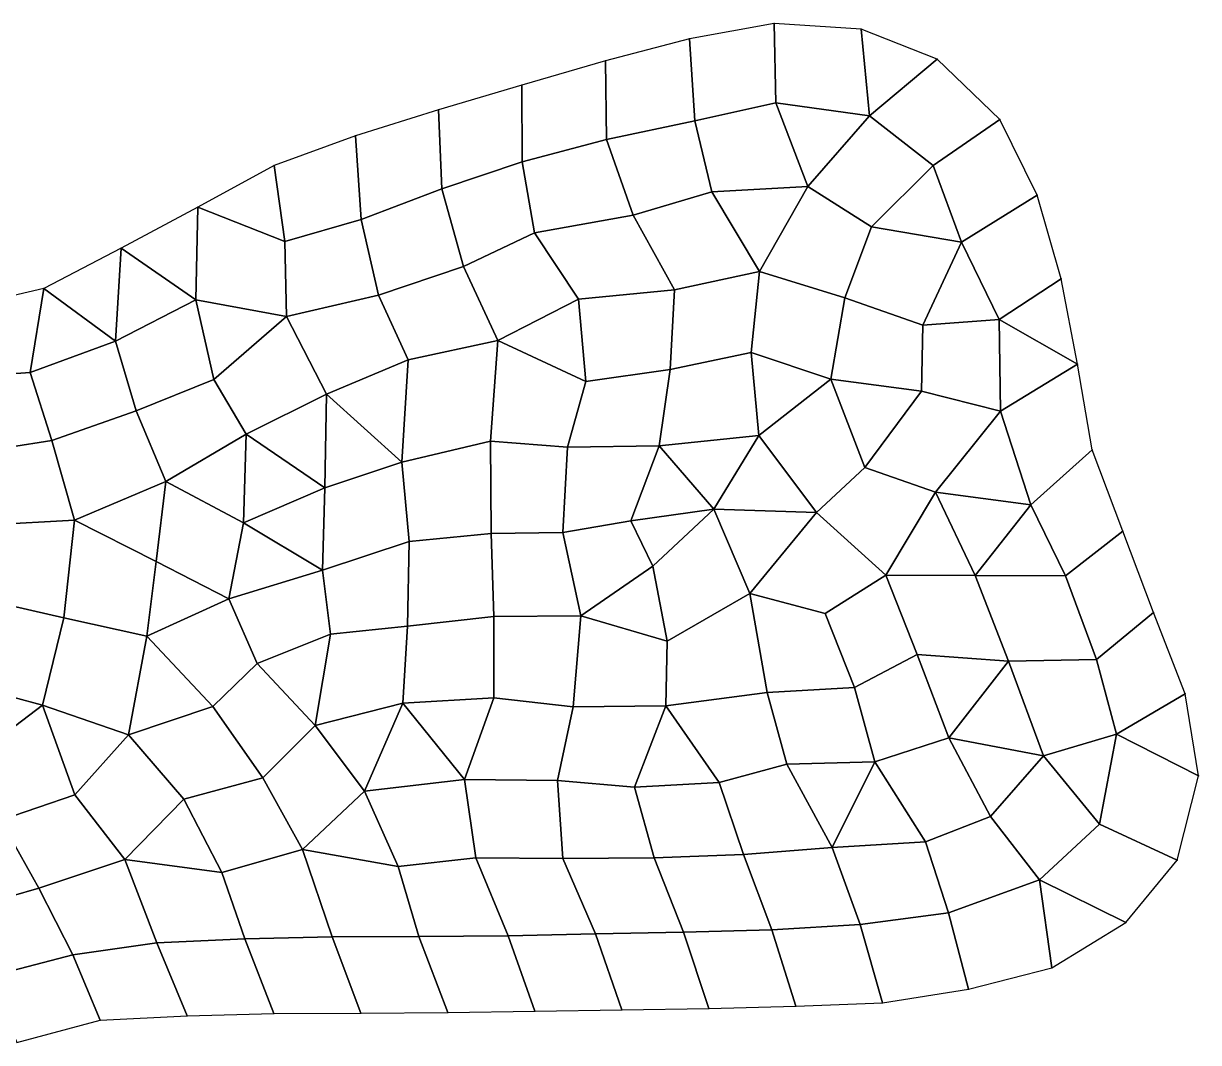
# Model space of a CAD drawing. Extents: x 380707 to 407438, y 6452841 to 6483357.
# Drawn here: x 398039.1 to 398309.4, y 6456917.1 to 6457151.6 of the extents above; entities that cross this region are included whole.
import ezdxf

# ---------------------------------------------------------------- set-up
doc = ezdxf.new("R2010")
doc.units = 0
for name, color, linetype in [('MESH_BOUND', 25, 'CONTINUOUS'), ('MESH_ELEMS', 18, 'CONTINUOUS'), ('MESH_NODES', 18, 'CONTINUOUS')]:
    doc.layers.add(name, color=color, linetype=linetype)

msp = doc.modelspace()

# ---------------------------------------------------------------- linework, layer by layer
at = {"layer": 'MESH_BOUND', "color": 25}
for points in [[(398211.831, 6457151.57, 2.712), (398192.323, 6457148.06, 2.818)], [(398231.802, 6457150.25, 0.874), (398211.831, 6457151.57, 2.712)], [(398249.309, 6457143.33, 0.739), (398231.802, 6457150.25, 0.874)], [(398192.323, 6457148.06, 2.818), (398172.967, 6457142.97, 2.829)], [(398172.967, 6457142.97, 2.829), (398153.756, 6457137.36, 2.651)], [(398263.76, 6457129.48, 0.733), (398249.309, 6457143.33, 0.739)], [(398153.756, 6457137.36, 2.651), (398134.565, 6457131.67, 1.588)], [(398134.565, 6457131.67, 1.588), (398115.447, 6457125.75, 1.039)], [(398272.291, 6457112.06, 0.746), (398263.76, 6457129.48, 0.733)], [(398115.447, 6457125.75, 1.039), (398096.725, 6457118.89, 0.937)], [(398096.725, 6457118.89, 0.937), (398079.149, 6457109.31, 0.934)], [(398277.825, 6457092.83, 1.62), (398272.291, 6457112.06, 0.746)], [(398079.149, 6457109.31, 0.934), (398061.501, 6457099.87, 1.22)], [(398061.501, 6457099.87, 1.22), (398043.756, 6457090.61, 1.614)], [(398043.756, 6457090.61, 1.614), (398024.676, 6457086.17, 2.158)], [(398281.573, 6457073.18, 1.672), (398277.825, 6457092.83, 1.62)], [(398285.002, 6457053.46, 1.627), (398281.573, 6457073.18, 1.672)], [(398292.039, 6457034.73, 1.87), (398285.002, 6457053.46, 1.627)], [(398299.115, 6457016.01, 2.018), (398292.039, 6457034.73, 1.87)], [(398306.376, 6456997.35, 1.523), (398299.115, 6457016.01, 2.018)], [(398309.446, 6456978.44, 1.166), (398306.376, 6456997.35, 1.523)], [(398304.548, 6456959.04, 1.271), (398309.446, 6456978.44, 1.166)], [(398292.716, 6456944.72, 1.308), (398304.548, 6456959.04, 1.271)], [(398275.663, 6456934.24, 1.172), (398292.716, 6456944.72, 1.308)], [(398256.521, 6456929.39, 1.029), (398275.663, 6456934.24, 1.172)], [(398236.765, 6456926.18, 1.028), (398256.521, 6456929.39, 1.029)], [(398216.771, 6456925.47, 0.928), (398236.765, 6456926.18, 1.028)], [(398056.705, 6456922.23, 1.105), (398076.697, 6456923.19, 1.039)], [(398076.697, 6456923.19, 1.039), (398096.698, 6456923.79, 1.031)], [(398096.698, 6456923.79, 1.031), (398116.713, 6456923.81, 0.984)], [(398116.713, 6456923.81, 0.984), (398136.726, 6456923.98, 1.119)], [(398136.726, 6456923.98, 1.119), (398156.739, 6456924.28, 1.558)], [(398156.739, 6456924.28, 1.558), (398176.751, 6456924.6, 1.352)], [(398176.751, 6456924.6, 1.352), (398196.764, 6456924.92, 1.193)], [(398196.764, 6456924.92, 1.193), (398216.771, 6456925.47, 0.928)], [(398037.494, 6456917.08, 1.487), (398056.705, 6456922.23, 1.105)]]:
    msp.add_polyline3d(points, dxfattribs=at)
at = {"layer": 'MESH_ELEMS', "color": 178}
for points in [[(398192.323, 6457148.06, 2.818), (398193.528, 6457129.18, 1.571), (398212.22, 6457133.35, 1.583), (398211.831, 6457151.57, 2.712)], [(398231.802, 6457150.25, 0.874), (398211.831, 6457151.57, 2.712), (398212.22, 6457133.35, 1.583), (398233.747, 6457130.35, 0.73)], [(398233.747, 6457130.35, 0.73), (398249.309, 6457143.33, 0.739), (398231.802, 6457150.25, 0.874), (398233.747, 6457130.35, 0.73)], [(398172.967, 6457142.97, 2.829), (398173.239, 6457124.91, 1.634), (398193.528, 6457129.18, 1.571), (398192.323, 6457148.06, 2.818)], [(398153.756, 6457137.36, 2.651), (398153.825, 6457119.74, 1.296), (398173.239, 6457124.91, 1.634), (398172.967, 6457142.97, 2.829)], [(398249.309, 6457143.33, 0.739), (398233.747, 6457130.35, 0.73), (398248.351, 6457118.87, 0.755), (398263.76, 6457129.48, 0.733)], [(398153.825, 6457119.74, 1.296), (398153.756, 6457137.36, 2.651), (398134.565, 6457131.67, 1.588), (398135.295, 6457113.53, 0.672)], [(398135.295, 6457113.53, 0.672), (398134.565, 6457131.67, 1.588), (398115.447, 6457125.75, 1.039), (398116.784, 6457106.5, 0.738)], [(398197.425, 6457112.84, 0.742), (398219.565, 6457114.09, 0.778), (398212.22, 6457133.35, 1.583), (398193.528, 6457129.18, 1.571)], [(398233.747, 6457130.35, 0.73), (398212.22, 6457133.35, 1.583), (398219.565, 6457114.09, 0.778), (398233.747, 6457130.35, 0.73)], [(398193.528, 6457129.18, 1.571), (398173.239, 6457124.91, 1.634), (398179.375, 6457107.49, 0.687), (398197.425, 6457112.84, 0.742)], [(398234.178, 6457104.77, 0.642), (398248.351, 6457118.87, 0.755), (398233.747, 6457130.35, 0.73), (398219.565, 6457114.09, 0.778)], [(398272.291, 6457112.06, 0.746), (398263.76, 6457129.48, 0.733), (398248.351, 6457118.87, 0.755), (398254.878, 6457101.25, 0.704)], [(398116.784, 6457106.5, 0.738), (398115.447, 6457125.75, 1.039), (398096.725, 6457118.89, 0.937), (398099.174, 6457101.42, 0.681)], [(398173.239, 6457124.91, 1.634), (398153.825, 6457119.74, 1.296), (398156.687, 6457103.41, 0.653), (398179.375, 6457107.49, 0.687)], [(398079.149, 6457109.31, 0.934), (398099.174, 6457101.42, 0.681), (398096.725, 6457118.89, 0.937), (398079.149, 6457109.31, 0.934)], [(398156.687, 6457103.41, 0.653), (398153.825, 6457119.74, 1.296), (398135.295, 6457113.53, 0.672), (398140.29, 6457095.66, 0.71)], [(398234.178, 6457104.77, 0.642), (398254.878, 6457101.25, 0.704), (398248.351, 6457118.87, 0.755), (398234.178, 6457104.77, 0.642)], [(398140.29, 6457095.66, 0.71), (398135.295, 6457113.53, 0.672), (398116.784, 6457106.5, 0.738), (398120.753, 6457089.05, 0.719)], [(398197.425, 6457112.84, 0.742), (398179.375, 6457107.49, 0.687), (398188.87, 6457090.25, 0.682), (398208.415, 6457094.53, 0.706)], [(398197.425, 6457112.84, 0.742), (398208.415, 6457094.53, 0.706), (398219.565, 6457114.09, 0.778), (398197.425, 6457112.84, 0.742)], [(398219.565, 6457114.09, 0.778), (398208.415, 6457094.53, 0.706), (398228.08, 6457088.45, 0.621), (398234.178, 6457104.77, 0.642)], [(398277.825, 6457092.83, 1.62), (398272.291, 6457112.06, 0.746), (398254.878, 6457101.25, 0.704), (398263.568, 6457083.45, 0.831)], [(398078.727, 6457087.95, 0.743), (398079.149, 6457109.31, 0.934), (398061.501, 6457099.87, 1.22), (398078.727, 6457087.95, 0.743)], [(398099.174, 6457101.42, 0.681), (398079.149, 6457109.31, 0.934), (398078.727, 6457087.95, 0.743), (398099.566, 6457084.18, 0.652)], [(398166.8, 6457088.14, 0.708), (398188.87, 6457090.25, 0.682), (398179.375, 6457107.49, 0.687), (398156.687, 6457103.41, 0.653)], [(398120.753, 6457089.05, 0.719), (398116.784, 6457106.5, 0.738), (398099.174, 6457101.42, 0.681), (398099.566, 6457084.18, 0.652)], [(398245.978, 6457082.15, 0.649), (398254.878, 6457101.25, 0.704), (398234.178, 6457104.77, 0.642), (398228.08, 6457088.45, 0.621)], [(398156.687, 6457103.41, 0.653), (398140.29, 6457095.66, 0.71), (398148.237, 6457078.65, 0.68), (398166.8, 6457088.14, 0.708)], [(398061.501, 6457099.87, 1.22), (398043.756, 6457090.61, 1.614), (398060.195, 6457078.44, 0.667), (398061.501, 6457099.87, 1.22)], [(398060.195, 6457078.44, 0.667), (398078.727, 6457087.95, 0.743), (398061.501, 6457099.87, 1.22), (398060.195, 6457078.44, 0.667)], [(398263.568, 6457083.45, 0.831), (398254.878, 6457101.25, 0.704), (398245.978, 6457082.15, 0.649), (398263.568, 6457083.45, 0.831)], [(398127.577, 6457074.21, 0.662), (398148.237, 6457078.65, 0.68), (398140.29, 6457095.66, 0.71), (398120.753, 6457089.05, 0.719)], [(398206.534, 6457075.88, 0.63), (398208.415, 6457094.53, 0.706), (398188.87, 6457090.25, 0.682), (398187.901, 6457071.96, 0.66)], [(398228.08, 6457088.45, 0.621), (398208.415, 6457094.53, 0.706), (398206.534, 6457075.88, 0.63), (398224.83, 6457069.72, 0.619)], [(398040.631, 6457071.25, 1.053), (398043.756, 6457090.61, 1.614), (398024.676, 6457086.17, 2.158), (398021.948, 6457069.93, 1.407)], [(398040.631, 6457071.25, 1.053), (398060.195, 6457078.44, 0.667), (398043.756, 6457090.61, 1.614), (398040.631, 6457071.25, 1.053)], [(398277.825, 6457092.83, 1.62), (398263.568, 6457083.45, 0.831), (398281.573, 6457073.18, 1.672), (398277.825, 6457092.83, 1.62)], [(398082.85, 6457069.67, 0.632), (398078.727, 6457087.95, 0.743), (398060.195, 6457078.44, 0.667), (398064.953, 6457062.45, 0.641)], [(398078.727, 6457087.95, 0.743), (398082.85, 6457069.67, 0.632), (398099.566, 6457084.18, 0.652), (398078.727, 6457087.95, 0.743)], [(398120.753, 6457089.05, 0.719), (398099.566, 6457084.18, 0.652), (398108.775, 6457066.3, 0.625), (398127.577, 6457074.21, 0.662)], [(398148.237, 6457078.65, 0.68), (398168.465, 6457069.2, 0.668), (398166.8, 6457088.14, 0.708), (398148.237, 6457078.65, 0.68)], [(398187.901, 6457071.96, 0.66), (398188.87, 6457090.25, 0.682), (398166.8, 6457088.14, 0.708), (398168.465, 6457069.2, 0.668)], [(398245.978, 6457082.15, 0.649), (398228.08, 6457088.45, 0.621), (398224.83, 6457069.72, 0.619), (398245.711, 6457066.96, 0.63)], [(398082.85, 6457069.67, 0.632), (398090.278, 6457057.1, 0.634), (398108.775, 6457066.3, 0.625), (398099.566, 6457084.18, 0.652)], [(398263.568, 6457083.45, 0.831), (398245.978, 6457082.15, 0.649), (398245.711, 6457066.96, 0.63), (398263.857, 6457062.36, 0.872)], [(398281.573, 6457073.18, 1.672), (398263.568, 6457083.45, 0.831), (398263.857, 6457062.36, 0.872), (398281.573, 6457073.18, 1.672)], [(398040.631, 6457071.25, 1.053), (398045.608, 6457055.58, 0.643), (398064.953, 6457062.45, 0.641), (398060.195, 6457078.44, 0.667)], [(398146.499, 6457055.43, 0.631), (398148.237, 6457078.65, 0.68), (398127.577, 6457074.21, 0.662), (398126.126, 6457050.63, 0.628)], [(398168.465, 6457069.2, 0.668), (398148.237, 6457078.65, 0.68), (398146.499, 6457055.43, 0.631), (398164.232, 6457054.07, 0.634)], [(398208.276, 6457056.74, 0.622), (398206.534, 6457075.88, 0.63), (398187.901, 6457071.96, 0.66), (398185.338, 6457054.37, 0.628)], [(398206.534, 6457075.88, 0.63), (398208.276, 6457056.74, 0.622), (398224.83, 6457069.72, 0.619), (398206.534, 6457075.88, 0.63)], [(398127.577, 6457074.21, 0.662), (398108.775, 6457066.3, 0.625), (398126.126, 6457050.63, 0.628), (398127.577, 6457074.21, 0.662)], [(398185.338, 6457054.37, 0.628), (398187.901, 6457071.96, 0.66), (398168.465, 6457069.2, 0.668), (398164.232, 6457054.07, 0.634)], [(398285.002, 6457053.46, 1.627), (398281.573, 6457073.18, 1.672), (398263.857, 6457062.36, 0.872), (398270.846, 6457040.81, 0.637)], [(398040.631, 6457071.25, 1.053), (398021.948, 6457069.93, 1.407), (398026.059, 6457052.51, 0.682), (398045.608, 6457055.58, 0.643)], [(398090.278, 6457057.1, 0.634), (398082.85, 6457069.67, 0.632), (398064.953, 6457062.45, 0.641), (398071.818, 6457046.16, 0.631)], [(398232.702, 6457049.37, 0.625), (398224.83, 6457069.72, 0.619), (398208.276, 6457056.74, 0.622), (398221.571, 6457039.02, 0.618)], [(398224.83, 6457069.72, 0.619), (398232.702, 6457049.37, 0.625), (398245.711, 6457066.96, 0.63), (398224.83, 6457069.72, 0.619)], [(398108.408, 6457044.74, 0.624), (398108.775, 6457066.3, 0.625), (398090.278, 6457057.1, 0.634), (398108.408, 6457044.74, 0.624)], [(398108.775, 6457066.3, 0.625), (398108.408, 6457044.74, 0.624), (398126.126, 6457050.63, 0.628), (398108.775, 6457066.3, 0.625)], [(398248.903, 6457043.71, 0.63), (398263.857, 6457062.36, 0.872), (398245.711, 6457066.96, 0.63), (398232.702, 6457049.37, 0.625)], [(398050.788, 6457037.27, 0.631), (398071.818, 6457046.16, 0.631), (398064.953, 6457062.45, 0.641), (398045.608, 6457055.58, 0.643)], [(398270.846, 6457040.81, 0.637), (398263.857, 6457062.36, 0.872), (398248.903, 6457043.71, 0.63), (398270.846, 6457040.81, 0.637)], [(398031.348, 6457036.2, 0.739), (398050.788, 6457037.27, 0.631), (398045.608, 6457055.58, 0.643), (398026.059, 6457052.51, 0.682)], [(398090.278, 6457057.1, 0.634), (398071.818, 6457046.16, 0.631), (398089.659, 6457036.67, 0.624), (398090.278, 6457057.1, 0.634)], [(398089.659, 6457036.67, 0.624), (398108.408, 6457044.74, 0.624), (398090.278, 6457057.1, 0.634), (398089.659, 6457036.67, 0.624)], [(398146.697, 6457034.19, 0.621), (398146.499, 6457055.43, 0.631), (398126.126, 6457050.63, 0.628), (398127.847, 6457032.34, 0.629)], [(398146.697, 6457034.19, 0.621), (398163.15, 6457034.42, 0.625), (398164.232, 6457054.07, 0.634), (398146.499, 6457055.43, 0.631)], [(398197.903, 6457039.83, 0.621), (398208.276, 6457056.74, 0.622), (398185.338, 6457054.37, 0.628), (398197.903, 6457039.83, 0.621)], [(398197.903, 6457039.83, 0.621), (398221.571, 6457039.02, 0.618), (398208.276, 6457056.74, 0.622), (398197.903, 6457039.83, 0.621)], [(398178.81, 6457037.13, 0.621), (398185.338, 6457054.37, 0.628), (398164.232, 6457054.07, 0.634), (398163.15, 6457034.42, 0.625)], [(398185.338, 6457054.37, 0.628), (398178.81, 6457037.13, 0.621), (398197.903, 6457039.83, 0.621), (398185.338, 6457054.37, 0.628)], [(398270.846, 6457040.81, 0.637), (398278.806, 6457024.46, 1.172), (398292.039, 6457034.73, 1.87), (398285.002, 6457053.46, 1.627)], [(398127.847, 6457032.34, 0.629), (398126.126, 6457050.63, 0.628), (398108.408, 6457044.74, 0.624), (398107.895, 6457025.81, 0.625)], [(398237.49, 6457024.59, 0.624), (398248.903, 6457043.71, 0.63), (398232.702, 6457049.37, 0.625), (398221.571, 6457039.02, 0.618)], [(398050.788, 6457037.27, 0.631), (398069.608, 6457027.75, 0.628), (398071.818, 6457046.16, 0.631), (398050.788, 6457037.27, 0.631)], [(398089.659, 6457036.67, 0.624), (398071.818, 6457046.16, 0.631), (398069.608, 6457027.75, 0.628), (398086.343, 6457019.14, 0.63)], [(398107.895, 6457025.81, 0.625), (398108.408, 6457044.74, 0.624), (398089.659, 6457036.67, 0.624), (398107.895, 6457025.81, 0.625)], [(398248.903, 6457043.71, 0.63), (398237.49, 6457024.59, 0.624), (398258.038, 6457024.54, 0.653), (398248.903, 6457043.71, 0.63)], [(398248.903, 6457043.71, 0.63), (398258.038, 6457024.54, 0.653), (398270.846, 6457040.81, 0.637), (398248.903, 6457043.71, 0.63)], [(398178.81, 6457037.13, 0.621), (398183.887, 6457026.71, 0.624), (398197.903, 6457039.83, 0.621), (398178.81, 6457037.13, 0.621)], [(398183.887, 6457026.71, 0.624), (398187.203, 6457009.44, 0.621), (398206.191, 6457020.43, 0.626), (398197.903, 6457039.83, 0.621)], [(398221.571, 6457039.02, 0.618), (398197.903, 6457039.83, 0.621), (398206.191, 6457020.43, 0.626), (398221.571, 6457039.02, 0.618)], [(398278.806, 6457024.46, 1.172), (398270.846, 6457040.81, 0.637), (398258.038, 6457024.54, 0.653), (398278.806, 6457024.46, 1.172)], [(398031.348, 6457036.2, 0.739), (398032.506, 6457018.42, 0.727), (398048.332, 6457014.84, 0.66), (398050.788, 6457037.27, 0.631)], [(398069.608, 6457027.75, 0.628), (398050.788, 6457037.27, 0.631), (398048.332, 6457014.84, 0.66), (398067.435, 6457010.55, 0.63)], [(398086.343, 6457019.14, 0.63), (398107.895, 6457025.81, 0.625), (398089.659, 6457036.67, 0.624), (398086.343, 6457019.14, 0.63)], [(398163.15, 6457034.42, 0.625), (398167.321, 6457015.28, 0.625), (398183.887, 6457026.71, 0.624), (398178.81, 6457037.13, 0.621)], [(398223.55, 6457015.8, 0.649), (398237.49, 6457024.59, 0.624), (398221.571, 6457039.02, 0.618), (398206.191, 6457020.43, 0.626)], [(398147.285, 6457015.09, 0.628), (398146.697, 6457034.19, 0.621), (398127.847, 6457032.34, 0.629), (398127.389, 6457012.91, 0.629)], [(398163.15, 6457034.42, 0.625), (398146.697, 6457034.19, 0.621), (398147.285, 6457015.09, 0.628), (398167.321, 6457015.28, 0.625)], [(398278.806, 6457024.46, 1.172), (398285.956, 6457005.24, 0.795), (398299.115, 6457016.01, 2.018), (398292.039, 6457034.73, 1.87)], [(398127.389, 6457012.91, 0.629), (398127.847, 6457032.34, 0.629), (398107.895, 6457025.81, 0.625), (398109.686, 6457011.03, 0.634)], [(398086.343, 6457019.14, 0.63), (398069.608, 6457027.75, 0.628), (398067.435, 6457010.55, 0.63), (398086.343, 6457019.14, 0.63)], [(398109.686, 6457011.03, 0.634), (398107.895, 6457025.81, 0.625), (398086.343, 6457019.14, 0.63), (398092.864, 6457004.3, 0.631)], [(398187.203, 6457009.44, 0.621), (398183.887, 6457026.71, 0.624), (398167.321, 6457015.28, 0.625), (398187.203, 6457009.44, 0.621)], [(398244.688, 6457006.33, 0.631), (398237.49, 6457024.59, 0.624), (398223.55, 6457015.8, 0.649), (398230.309, 6456998.78, 0.639)], [(398258.038, 6457024.54, 0.653), (398237.49, 6457024.59, 0.624), (398244.688, 6457006.33, 0.631), (398265.762, 6457004.83, 0.669)], [(398278.806, 6457024.46, 1.172), (398258.038, 6457024.54, 0.653), (398265.762, 6457004.83, 0.669), (398285.956, 6457005.24, 0.795)], [(398210.224, 6456997.61, 0.624), (398206.191, 6457020.43, 0.626), (398187.203, 6457009.44, 0.621), (398186.896, 6456994.53, 0.63)], [(398223.55, 6457015.8, 0.649), (398206.191, 6457020.43, 0.626), (398210.224, 6456997.61, 0.624), (398230.309, 6456998.78, 0.639)], [(398043.438, 6456994.67, 0.632), (398048.332, 6457014.84, 0.66), (398032.506, 6457018.42, 0.727), (398022.884, 6457000.22, 0.887)], [(398067.435, 6457010.55, 0.63), (398082.647, 6456994.42, 0.626), (398092.864, 6457004.3, 0.631), (398086.343, 6457019.14, 0.63)], [(398147.28, 6456996.37, 0.632), (398147.285, 6457015.09, 0.628), (398127.389, 6457012.91, 0.629), (398126.324, 6456995.15, 0.629)], [(398147.285, 6457015.09, 0.628), (398147.28, 6456996.37, 0.632), (398165.535, 6456994.35, 0.625), (398167.321, 6457015.28, 0.625)], [(398186.896, 6456994.53, 0.63), (398187.203, 6457009.44, 0.621), (398167.321, 6457015.28, 0.625), (398165.535, 6456994.35, 0.625)], [(398306.376, 6456997.35, 1.523), (398299.115, 6457016.01, 2.018), (398285.956, 6457005.24, 0.795), (398290.6, 6456988.02, 0.673)], [(398067.435, 6457010.55, 0.63), (398048.332, 6457014.84, 0.66), (398043.438, 6456994.67, 0.632), (398063.205, 6456987.9, 0.633)], [(398126.324, 6456995.15, 0.629), (398127.389, 6457012.91, 0.629), (398109.686, 6457011.03, 0.634), (398106.21, 6456990.01, 0.633)], [(398082.647, 6456994.42, 0.626), (398067.435, 6457010.55, 0.63), (398063.205, 6456987.9, 0.633), (398082.647, 6456994.42, 0.626)], [(398106.21, 6456990.01, 0.633), (398109.686, 6457011.03, 0.634), (398092.864, 6457004.3, 0.631), (398106.21, 6456990.01, 0.633)], [(398082.647, 6456994.42, 0.626), (398094.131, 6456977.95, 0.63), (398106.21, 6456990.01, 0.633), (398092.864, 6457004.3, 0.631)], [(398230.309, 6456998.78, 0.639), (398234.996, 6456981.64, 0.691), (398252.029, 6456987.17, 0.664), (398244.688, 6457006.33, 0.631)], [(398252.029, 6456987.17, 0.664), (398265.762, 6457004.83, 0.669), (398244.688, 6457006.33, 0.631), (398252.029, 6456987.17, 0.664)], [(398265.762, 6457004.83, 0.669), (398252.029, 6456987.17, 0.664), (398273.782, 6456983.03, 0.702), (398265.762, 6457004.83, 0.669)], [(398285.956, 6457005.24, 0.795), (398265.762, 6457004.83, 0.669), (398273.782, 6456983.03, 0.702), (398290.6, 6456988.02, 0.673)], [(398043.438, 6456994.67, 0.632), (398022.884, 6457000.22, 0.887), (398025.91, 6456981.46, 0.64), (398043.438, 6456994.67, 0.632)], [(398230.309, 6456998.78, 0.639), (398210.224, 6456997.61, 0.624), (398214.697, 6456981.16, 0.694), (398234.996, 6456981.64, 0.691)], [(398140.532, 6456977.58, 0.634), (398147.28, 6456996.37, 0.632), (398126.324, 6456995.15, 0.629), (398140.532, 6456977.58, 0.634)], [(398161.974, 6456977.35, 0.646), (398165.535, 6456994.35, 0.625), (398147.28, 6456996.37, 0.632), (398140.532, 6456977.58, 0.634)], [(398199.109, 6456976.9, 0.714), (398214.697, 6456981.16, 0.694), (398210.224, 6456997.61, 0.624), (398186.896, 6456994.53, 0.63)], [(398309.446, 6456978.44, 1.166), (398306.376, 6456997.35, 1.523), (398290.6, 6456988.02, 0.673), (398309.446, 6456978.44, 1.166)], [(398043.438, 6456994.67, 0.632), (398025.91, 6456981.46, 0.64), (398033.837, 6456968.21, 0.678), (398050.86, 6456974.08, 0.676)], [(398050.86, 6456974.08, 0.676), (398063.205, 6456987.9, 0.633), (398043.438, 6456994.67, 0.632), (398050.86, 6456974.08, 0.676)], [(398075.921, 6456973.07, 0.627), (398094.131, 6456977.95, 0.63), (398082.647, 6456994.42, 0.626), (398063.205, 6456987.9, 0.633)], [(398106.21, 6456990.01, 0.633), (398117.511, 6456974.93, 0.635), (398126.324, 6456995.15, 0.629), (398106.21, 6456990.01, 0.633)], [(398126.324, 6456995.15, 0.629), (398117.511, 6456974.93, 0.635), (398140.532, 6456977.58, 0.634), (398126.324, 6456995.15, 0.629)], [(398179.636, 6456975.82, 0.75), (398186.896, 6456994.53, 0.63), (398165.535, 6456994.35, 0.625), (398161.974, 6456977.35, 0.646)], [(398186.896, 6456994.53, 0.63), (398179.636, 6456975.82, 0.75), (398199.109, 6456976.9, 0.714), (398186.896, 6456994.53, 0.63)], [(398075.921, 6456973.07, 0.627), (398063.205, 6456987.9, 0.633), (398050.86, 6456974.08, 0.676), (398062.417, 6456959.2, 0.651)], [(398117.511, 6456974.93, 0.635), (398106.21, 6456990.01, 0.633), (398094.131, 6456977.95, 0.63), (398103.24, 6456961.47, 0.661)], [(398290.6, 6456988.02, 0.673), (398273.782, 6456983.03, 0.702), (398286.638, 6456967.35, 0.826), (398290.6, 6456988.02, 0.673)], [(398286.638, 6456967.35, 0.826), (398304.548, 6456959.04, 1.271), (398309.446, 6456978.44, 1.166), (398290.6, 6456988.02, 0.673)], [(398246.634, 6456963.29, 0.761), (398261.61, 6456969.11, 0.828), (398252.029, 6456987.17, 0.664), (398234.996, 6456981.64, 0.691)], [(398273.782, 6456983.03, 0.702), (398252.029, 6456987.17, 0.664), (398261.61, 6456969.11, 0.828), (398273.782, 6456983.03, 0.702)], [(398261.61, 6456969.11, 0.828), (398272.885, 6456954.55, 0.856), (398286.638, 6456967.35, 0.826), (398273.782, 6456983.03, 0.702)], [(398214.697, 6456981.16, 0.694), (398199.109, 6456976.9, 0.714), (398204.768, 6456960.31, 0.721), (398225.12, 6456961.96, 0.658)], [(398225.12, 6456961.96, 0.658), (398234.996, 6456981.64, 0.691), (398214.697, 6456981.16, 0.694), (398225.12, 6456961.96, 0.658)], [(398246.634, 6456963.29, 0.761), (398234.996, 6456981.64, 0.691), (398225.12, 6456961.96, 0.658), (398246.634, 6456963.29, 0.761)], [(398094.131, 6456977.95, 0.63), (398075.921, 6456973.07, 0.627), (398084.718, 6456956.17, 0.669), (398103.24, 6456961.47, 0.661)], [(398140.532, 6456977.58, 0.634), (398117.511, 6456974.93, 0.635), (398125.301, 6456957.55, 0.712), (398143.176, 6456959.57, 0.672)], [(398161.974, 6456977.35, 0.646), (398140.532, 6456977.58, 0.634), (398143.176, 6456959.57, 0.672), (398163.2, 6456959.43, 0.679)], [(398179.636, 6456975.82, 0.75), (398161.974, 6456977.35, 0.646), (398163.2, 6456959.43, 0.679), (398184.198, 6456959.57, 0.751)], [(398125.301, 6456957.55, 0.712), (398117.511, 6456974.93, 0.635), (398103.24, 6456961.47, 0.661), (398125.301, 6456957.55, 0.712)], [(398199.109, 6456976.9, 0.714), (398179.636, 6456975.82, 0.75), (398184.198, 6456959.57, 0.751), (398204.768, 6456960.31, 0.721)], [(398042.626, 6456952.6, 0.716), (398062.417, 6456959.2, 0.651), (398050.86, 6456974.08, 0.676), (398033.837, 6456968.21, 0.678)], [(398062.417, 6456959.2, 0.651), (398084.718, 6456956.17, 0.669), (398075.921, 6456973.07, 0.627), (398062.417, 6456959.2, 0.651)], [(398261.61, 6456969.11, 0.828), (398246.634, 6456963.29, 0.761), (398251.899, 6456946.89, 0.798), (398272.885, 6456954.55, 0.856)], [(398023.451, 6456947.08, 0.754), (398042.626, 6456952.6, 0.716), (398033.837, 6456968.21, 0.678), (398013.938, 6456961.36, 0.811)], [(398292.716, 6456944.72, 1.308), (398304.548, 6456959.04, 1.271), (398286.638, 6456967.35, 0.826), (398272.885, 6456954.55, 0.856)], [(398103.24, 6456961.47, 0.661), (398084.718, 6456956.17, 0.669), (398090.004, 6456940.96, 0.678), (398110.063, 6456941.43, 0.744)], [(398125.301, 6456957.55, 0.712), (398103.24, 6456961.47, 0.661), (398110.063, 6456941.43, 0.744), (398130.059, 6456941.46, 0.745)], [(398225.12, 6456961.96, 0.658), (398204.768, 6456960.31, 0.721), (398211.272, 6456943.02, 0.866), (398231.576, 6456944.26, 0.751)], [(398231.576, 6456944.26, 0.751), (398251.899, 6456946.89, 0.798), (398246.634, 6456963.29, 0.761), (398225.12, 6456961.96, 0.658)], [(398062.417, 6456959.2, 0.651), (398042.626, 6456952.6, 0.716), (398050.446, 6456937.29, 0.719), (398069.761, 6456939.98, 0.687)], [(398084.718, 6456956.17, 0.669), (398062.417, 6456959.2, 0.651), (398069.761, 6456939.98, 0.687), (398090.004, 6456940.96, 0.678)], [(398130.059, 6456941.46, 0.745), (398150.622, 6456941.62, 0.906), (398143.176, 6456959.57, 0.672), (398125.301, 6456957.55, 0.712)], [(398150.622, 6456941.62, 0.906), (398170.721, 6456942.08, 0.801), (398163.2, 6456959.43, 0.679), (398143.176, 6456959.57, 0.672)], [(398184.198, 6456959.57, 0.751), (398163.2, 6456959.43, 0.679), (398170.721, 6456942.08, 0.801), (398190.952, 6456942.44, 0.969)], [(398190.952, 6456942.44, 0.969), (398211.272, 6456943.02, 0.866), (398204.768, 6456960.31, 0.721), (398184.198, 6456959.57, 0.751)], [(398275.663, 6456934.24, 1.172), (398272.885, 6456954.55, 0.856), (398251.899, 6456946.89, 0.798), (398256.521, 6456929.39, 1.029)], [(398272.885, 6456954.55, 0.856), (398275.663, 6456934.24, 1.172), (398292.716, 6456944.72, 1.308), (398272.885, 6456954.55, 0.856)], [(398031.221, 6456932.26, 0.956), (398050.446, 6456937.29, 0.719), (398042.626, 6456952.6, 0.716), (398023.451, 6456947.08, 0.754)], [(398236.765, 6456926.18, 1.028), (398256.521, 6456929.39, 1.029), (398251.899, 6456946.89, 0.798), (398231.576, 6456944.26, 0.751)], [(398170.721, 6456942.08, 0.801), (398150.622, 6456941.62, 0.906), (398156.739, 6456924.28, 1.558), (398176.751, 6456924.6, 1.352)], [(398176.751, 6456924.6, 1.352), (398196.764, 6456924.92, 1.193), (398190.952, 6456942.44, 0.969), (398170.721, 6456942.08, 0.801)], [(398211.272, 6456943.02, 0.866), (398190.952, 6456942.44, 0.969), (398196.764, 6456924.92, 1.193), (398216.771, 6456925.47, 0.928)], [(398216.771, 6456925.47, 0.928), (398236.765, 6456926.18, 1.028), (398231.576, 6456944.26, 0.751), (398211.272, 6456943.02, 0.866)], [(398069.761, 6456939.98, 0.687), (398050.446, 6456937.29, 0.719), (398056.705, 6456922.23, 1.105), (398076.697, 6456923.19, 1.039)], [(398090.004, 6456940.96, 0.678), (398069.761, 6456939.98, 0.687), (398076.697, 6456923.19, 1.039), (398096.698, 6456923.79, 1.031)], [(398096.698, 6456923.79, 1.031), (398116.713, 6456923.81, 0.984), (398110.063, 6456941.43, 0.744), (398090.004, 6456940.96, 0.678)], [(398116.713, 6456923.81, 0.984), (398136.726, 6456923.98, 1.119), (398130.059, 6456941.46, 0.745), (398110.063, 6456941.43, 0.744)], [(398150.622, 6456941.62, 0.906), (398130.059, 6456941.46, 0.745), (398136.726, 6456923.98, 1.119), (398156.739, 6456924.28, 1.558)], [(398050.446, 6456937.29, 0.719), (398031.221, 6456932.26, 0.956), (398037.494, 6456917.08, 1.487), (398056.705, 6456922.23, 1.105)]]:
    msp.add_3dface(points, dxfattribs=at)
at = {"layer": 'MESH_NODES', "color": 18}
for p in [(398211.831, 6457151.57, 2.712), (398231.802, 6457150.25, 0.874), (398192.323, 6457148.06, 2.818), (398172.967, 6457142.97, 2.829), (398249.309, 6457143.33, 0.739), (398153.756, 6457137.36, 2.651), (398134.565, 6457131.67, 1.588), (398212.22, 6457133.35, 1.583), (398193.528, 6457129.18, 1.571), (398233.747, 6457130.35, 0.73), (398263.76, 6457129.48, 0.733), (398115.447, 6457125.75, 1.039), (398173.239, 6457124.91, 1.634), (398096.725, 6457118.89, 0.937), (398153.825, 6457119.74, 1.296), (398248.351, 6457118.87, 0.755), (398135.295, 6457113.53, 0.672), (398197.425, 6457112.84, 0.742), (398219.565, 6457114.09, 0.778), (398272.291, 6457112.06, 0.746), (398079.149, 6457109.31, 0.934), (398179.375, 6457107.49, 0.687), (398116.784, 6457106.5, 0.738), (398234.178, 6457104.77, 0.642), (398099.174, 6457101.42, 0.681), (398156.687, 6457103.41, 0.653), (398061.501, 6457099.87, 1.22), (398254.878, 6457101.25, 0.704), (398140.29, 6457095.66, 0.71), (398208.415, 6457094.53, 0.706), (398043.756, 6457090.61, 1.614), (398277.825, 6457092.83, 1.62), (398078.727, 6457087.95, 0.743), (398120.753, 6457089.05, 0.719), (398166.8, 6457088.14, 0.708), (398188.87, 6457090.25, 0.682), (398228.08, 6457088.45, 0.621), (398099.566, 6457084.18, 0.652), (398263.568, 6457083.45, 0.831), (398245.978, 6457082.15, 0.649), (398060.195, 6457078.44, 0.667), (398148.237, 6457078.65, 0.68), (398206.534, 6457075.88, 0.63), (398127.577, 6457074.21, 0.662), (398187.901, 6457071.96, 0.66), (398281.573, 6457073.18, 1.672), (398040.631, 6457071.25, 1.053), (398082.85, 6457069.67, 0.632), (398168.465, 6457069.2, 0.668), (398224.83, 6457069.72, 0.619), (398108.775, 6457066.3, 0.625), (398245.711, 6457066.96, 0.63), (398064.953, 6457062.45, 0.641), (398263.857, 6457062.36, 0.872), (398045.608, 6457055.58, 0.643), (398090.278, 6457057.1, 0.634), (398146.499, 6457055.43, 0.631), (398208.276, 6457056.74, 0.622), (398164.232, 6457054.07, 0.634), (398185.338, 6457054.37, 0.628), (398285.002, 6457053.46, 1.627), (398126.126, 6457050.63, 0.628), (398232.702, 6457049.37, 0.625), (398071.818, 6457046.16, 0.631), (398108.408, 6457044.74, 0.624), (398248.903, 6457043.71, 0.63), (398197.903, 6457039.83, 0.621), (398270.846, 6457040.81, 0.637), (398050.788, 6457037.27, 0.631), (398089.659, 6457036.67, 0.624), (398178.81, 6457037.13, 0.621), (398221.571, 6457039.02, 0.618), (398146.697, 6457034.19, 0.621), (398163.15, 6457034.42, 0.625), (398292.039, 6457034.73, 1.87), (398127.847, 6457032.34, 0.629), (398069.608, 6457027.75, 0.628), (398107.895, 6457025.81, 0.625), (398183.887, 6457026.71, 0.624), (398237.49, 6457024.59, 0.624), (398258.038, 6457024.54, 0.653), (398278.806, 6457024.46, 1.172), (398206.191, 6457020.43, 0.626), (398086.343, 6457019.14, 0.63), (398147.285, 6457015.09, 0.628), (398167.321, 6457015.28, 0.625), (398223.55, 6457015.8, 0.649), (398299.115, 6457016.01, 2.018), (398048.332, 6457014.84, 0.66), (398127.389, 6457012.91, 0.629), (398067.435, 6457010.55, 0.63), (398109.686, 6457011.03, 0.634), (398187.203, 6457009.44, 0.621), (398092.864, 6457004.3, 0.631), (398244.688, 6457006.33, 0.631), (398265.762, 6457004.83, 0.669), (398285.956, 6457005.24, 0.795), (398230.309, 6456998.78, 0.639), (398147.28, 6456996.37, 0.632), (398210.224, 6456997.61, 0.624), (398306.376, 6456997.35, 1.523), (398043.438, 6456994.67, 0.632), (398082.647, 6456994.42, 0.626), (398126.324, 6456995.15, 0.629), (398165.535, 6456994.35, 0.625), (398186.896, 6456994.53, 0.63), (398063.205, 6456987.9, 0.633), (398106.21, 6456990.01, 0.633), (398290.6, 6456988.02, 0.673), (398252.029, 6456987.17, 0.664), (398273.782, 6456983.03, 0.702), (398214.697, 6456981.16, 0.694), (398234.996, 6456981.64, 0.691), (398094.131, 6456977.95, 0.63), (398140.532, 6456977.58, 0.634), (398161.974, 6456977.35, 0.646), (398309.446, 6456978.44, 1.166), (398117.511, 6456974.93, 0.635), (398179.636, 6456975.82, 0.75), (398199.109, 6456976.9, 0.714), (398050.86, 6456974.08, 0.676), (398075.921, 6456973.07, 0.627), (398261.61, 6456969.11, 0.828), (398286.638, 6456967.35, 0.826), (398103.24, 6456961.47, 0.661), (398225.12, 6456961.96, 0.658), (398246.634, 6456963.29, 0.761), (398062.417, 6456959.2, 0.651), (398143.176, 6456959.57, 0.672), (398163.2, 6456959.43, 0.679), (398184.198, 6456959.57, 0.751), (398204.768, 6456960.31, 0.721), (398304.548, 6456959.04, 1.271), (398084.718, 6456956.17, 0.669), (398125.301, 6456957.55, 0.712), (398272.885, 6456954.55, 0.856), (398042.626, 6456952.6, 0.716), (398251.899, 6456946.89, 0.798), (398292.716, 6456944.72, 1.308), (398170.721, 6456942.08, 0.801), (398190.952, 6456942.44, 0.969), (398211.272, 6456943.02, 0.866), (398231.576, 6456944.26, 0.751), (398069.761, 6456939.98, 0.687), (398090.004, 6456940.96, 0.678), (398110.063, 6456941.43, 0.744), (398130.059, 6456941.46, 0.745), (398150.622, 6456941.62, 0.906), (398050.446, 6456937.29, 0.719), (398275.663, 6456934.24, 1.172), (398256.521, 6456929.39, 1.029), (398236.765, 6456926.18, 1.028), (398076.697, 6456923.19, 1.039), (398096.698, 6456923.79, 1.031), (398116.713, 6456923.81, 0.984), (398136.726, 6456923.98, 1.119), (398156.739, 6456924.28, 1.558), (398176.751, 6456924.6, 1.352), (398196.764, 6456924.92, 1.193), (398216.771, 6456925.47, 0.928), (398056.705, 6456922.23, 1.105)]:
    msp.add_point(p, dxfattribs=at)

doc.saveas('drawing.dxf')
